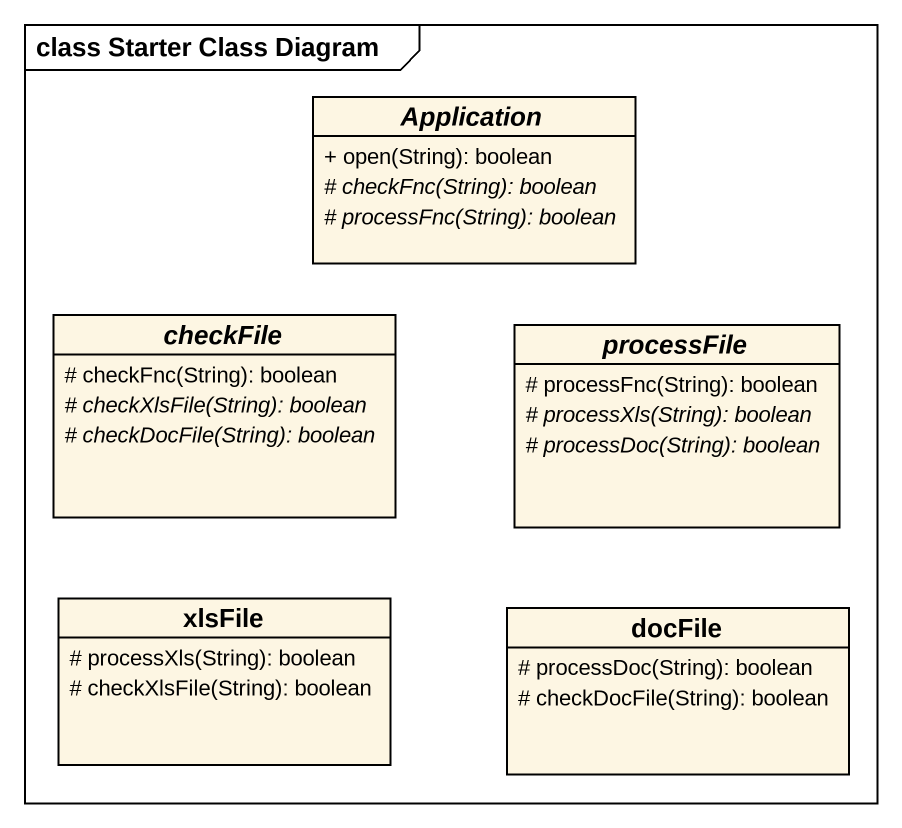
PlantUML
@startuml
mainframe class Starter Class Diagram
hide circle
hide empty members
skinparam classAttributeIconSize 0
abstract class Application {
  + open(String): boolean
  {abstract} # checkFnc(String): boolean
  {abstract} # processFnc(String): boolean
}
abstract class checkFile {
  # checkFnc(String): boolean
  {abstract} # checkXlsFile(String): boolean
  {abstract} # checkDocFile(String): boolean
}
abstract class processFile {
  # processFnc(String): boolean
  {abstract} # processXls(String): boolean
  {abstract} # processDoc(String): boolean
}
class xlsFile {
  # processXls(String): boolean
  # checkXlsFile(String): boolean
}
class docFile {
  # processDoc(String): boolean
  # checkDocFile(String): boolean
}
@enduml
